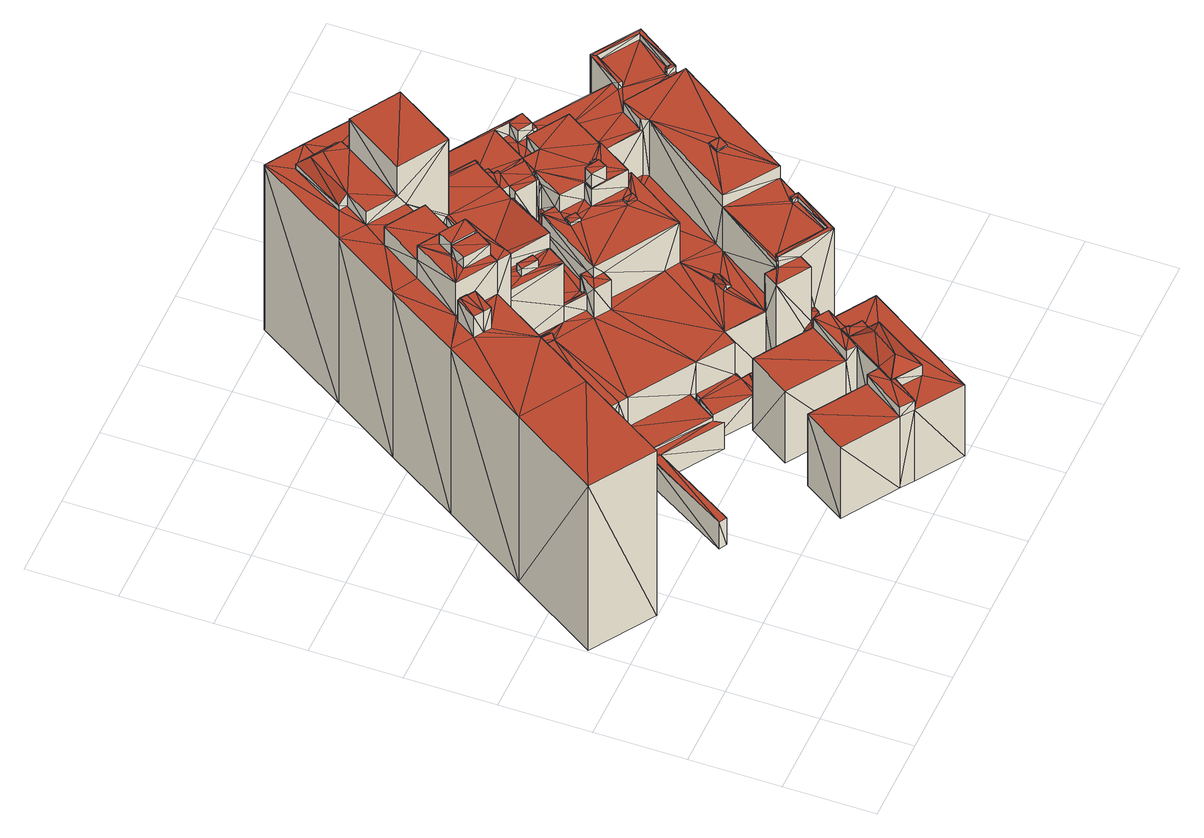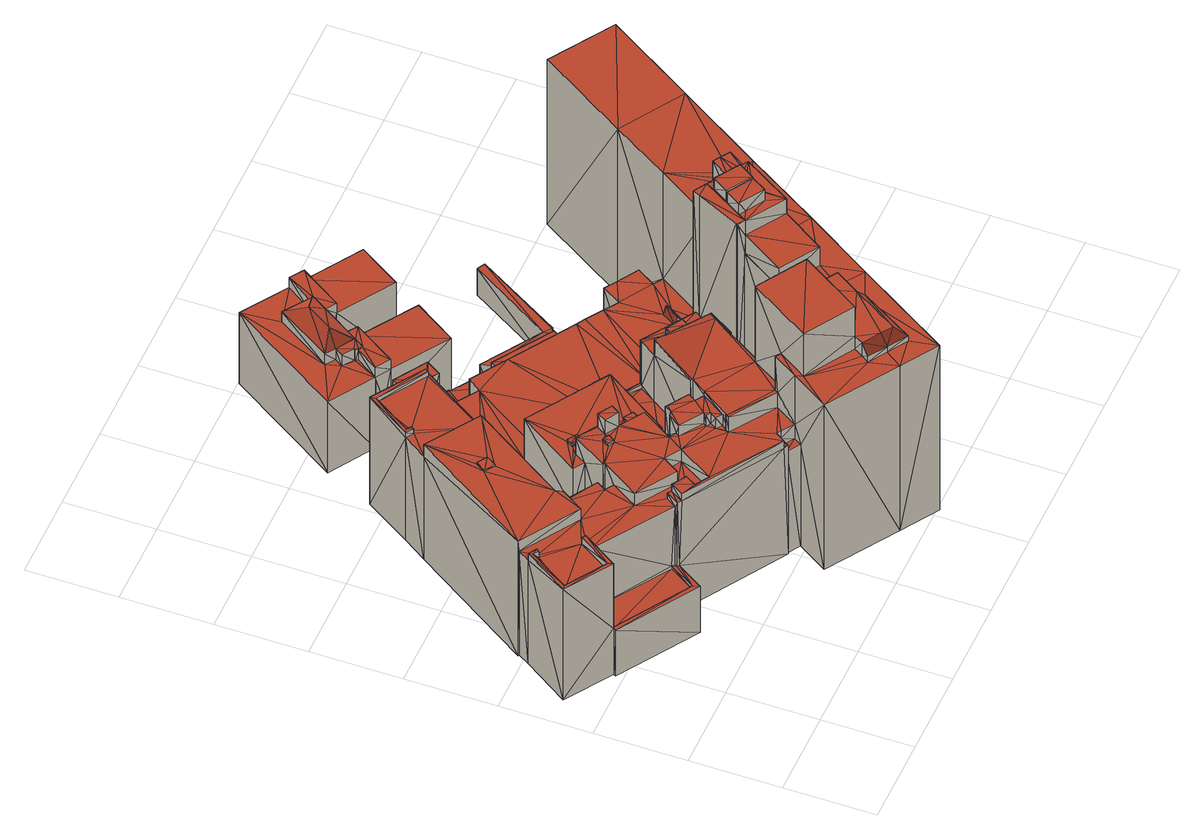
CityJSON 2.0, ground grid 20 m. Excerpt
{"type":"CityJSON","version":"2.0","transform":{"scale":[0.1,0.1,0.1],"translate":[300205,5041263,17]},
"CityObjects":{
"building1":{"type":"Building","geometry":[{"type":"MultiSurface","lod":"2","boundaries":[[[0,1,2]],[[3,4,5]],[[5,6,0]],[[7,3,5]],[[5,8,6]],[[5,4,8]],[[9,10,11]],[[9,2,10]],[[12,13,14]],[[7,5,15]],[[12,14,16]],[[17,18,19]],[[20,16,21]],[[1,22,2]],[[2,20,21]],[[0,23,1]],[[20,12,16]],[[11,10,24]],[[3,25,4]],[[26,27,28]],[[26,29,27]],[[30,31,32]],[[31,33,32]],[[34,9,11]],[[35,36,15]],[[15,5,37]],[[38,39,25]],[[0,6,23]],[[18,40,19]],[[17,41,42]],[[43,44,6]],[[8,43,6]],[[0,2,9]],[[3,38,25]],[[17,19,41]],[[22,20,2]],[[1,45,22]],[[38,46,39]],[[47,48,49]],[[48,50,49]],[[51,52,53]],[[44,54,55]],[[39,56,25]],[[44,55,57]],[[19,40,31]],[[58,41,26]],[[1,59,45]],[[36,7,15]],[[4,60,61]],[[62,63,56]],[[19,31,30]],[[64,65,53]],[[26,41,29]],[[45,66,22]],[[67,44,43]],[[56,68,25]],[[56,63,69]],[[60,47,49]],[[65,51,53]],[[60,49,61]],[[70,15,37]],[[71,52,72]],[[6,44,73]],[[5,0,74]],[[72,75,47]],[[76,3,7]],[[39,62,56]],[[72,52,75]],[[58,26,77]],[[57,55,78]],[[63,58,77]],[[63,77,69]],[[4,61,8]],[[47,75,48]],[[59,79,45]],[[53,52,71]],[[64,69,65]],[[42,41,58]],[[44,57,73]],[[49,50,80]],[[65,81,51]],[[65,82,81]],[[73,57,83]],[[84,47,60]],[[75,85,48]],[[85,86,48]],[[53,71,87]],[[88,53,87]],[[81,89,51]],[[89,90,51]],[[91,92,93]],[[93,92,94]],[[95,96,97]],[[97,96,98]],[[99,100,101]],[[101,100,102]],[[99,103,104]],[[99,101,103]],[[105,104,103]],[[106,104,105]],[[96,107,108]],[[106,105,96]],[[105,98,96]],[[106,96,109]],[[109,96,108]],[[108,107,110]],[[108,110,111]],[[111,112,113]],[[112,114,113]],[[111,110,112]],[[113,114,115]],[[114,116,115]],[[112,41,19]],[[112,19,114]],[[113,115,117]],[[118,119,120]],[[118,121,119]],[[122,123,111]],[[91,102,100]],[[91,93,102]],[[92,115,124]],[[94,124,125]],[[124,115,116]],[[92,124,94]],[[126,127,128]],[[126,129,127]],[[124,130,125]],[[125,130,131]],[[132,117,115]],[[133,42,97]],[[133,17,42]],[[95,97,121]],[[97,42,134]],[[97,135,121]],[[95,121,118]],[[42,58,134]],[[97,134,135]],[[136,28,137]],[[135,136,121]],[[136,26,28]],[[121,136,137]],[[17,138,18]],[[133,138,17]],[[112,120,119]],[[112,119,41]],[[41,119,29]],[[119,139,29]],[[29,139,27]],[[137,28,139]],[[28,27,139]],[[138,131,18]],[[18,131,40]],[[127,140,31]],[[31,140,33]],[[130,128,127]],[[131,31,40]],[[131,127,31]],[[130,127,131]],[[129,32,141]],[[129,30,32]],[[114,129,126]],[[19,30,129]],[[114,19,129]],[[141,33,140]],[[141,32,33]],[[142,143,144]],[[142,145,143]],[[144,143,146]],[[143,147,146]],[[148,149,150]],[[148,150,151]],[[149,152,150]],[[150,152,153]],[[148,151,142]],[[151,145,142]],[[152,146,147]],[[152,147,153]],[[154,155,156]],[[157,158,159]],[[160,161,162]],[[163,160,162]],[[164,165,166]],[[164,166,167]],[[168,169,170]],[[171,168,170]],[[172,170,169]],[[173,170,172]],[[174,175,176]],[[177,178,174]],[[177,174,179]],[[174,178,175]],[[177,180,181]],[[179,182,180]],[[177,179,180]],[[183,184,185]],[[183,186,184]],[[184,187,188]],[[185,184,188]],[[189,190,183]],[[190,186,183]],[[191,192,189]],[[192,190,189]],[[193,194,191]],[[194,192,191]],[[195,196,193]],[[196,194,193]],[[197,198,196]],[[197,196,195]],[[199,198,197]],[[200,199,197]],[[201,202,200]],[[202,199,200]],[[203,202,201]],[[203,204,202]],[[205,206,207]],[[208,206,205]],[[208,209,210]],[[208,205,209]],[[210,209,211]],[[210,211,212]],[[212,213,214]],[[212,211,213]],[[214,215,216]],[[214,213,215]],[[165,216,166]],[[166,216,215]],[[217,207,206]],[[217,218,207]],[[218,164,167]],[[217,164,218]],[[219,220,221]],[[219,222,220]],[[223,219,221]],[[224,225,219]],[[225,222,219]],[[226,227,228]],[[226,228,229]],[[230,226,229]],[[230,229,231]],[[232,233,234]],[[232,234,235]],[[230,231,236]],[[230,236,237]],[[236,238,237]],[[237,239,227]],[[239,228,227]],[[237,238,239]],[[240,241,242]],[[233,241,240]],[[233,240,234]],[[243,244,245]],[[232,235,243]],[[232,243,245]],[[245,244,241]],[[244,242,241]],[[246,247,248]],[[246,249,247]],[[249,182,247]],[[249,180,182]],[[246,248,250]],[[248,251,250]],[[251,168,171]],[[250,251,171]],[[252,253,254]],[[252,255,253]],[[256,257,258]],[[258,257,259]],[[260,204,203]],[[260,261,204]],[[188,262,263]],[[188,187,262]],[[260,264,261]],[[261,264,265]],[[263,266,267]],[[263,262,266]],[[265,268,269]],[[264,268,265]],[[267,266,270]],[[266,271,270]],[[270,271,272]],[[271,273,272]],[[274,272,273]],[[274,273,275]],[[269,276,277]],[[268,276,269]],[[276,278,277]],[[277,278,279]],[[280,274,275]],[[281,274,280]],[[278,282,279]],[[278,283,282]],[[284,281,280]],[[285,281,284]],[[283,286,282]],[[283,287,286]],[[287,256,286]],[[286,256,258]],[[288,285,289]],[[289,285,284]],[[290,289,291]],[[290,288,289]],[[257,290,291]],[[257,291,259]],[[292,293,294]],[[292,294,295]],[[296,297,298]],[[297,299,298]],[[298,300,301]],[[298,299,300]],[[302,303,296]],[[303,297,296]],[[304,305,302]],[[305,303,302]],[[306,307,304]],[[307,305,304]],[[308,309,306]],[[309,307,306]],[[310,311,308]],[[311,309,308]],[[312,311,310]],[[312,313,311]],[[314,313,312]],[[315,314,312]],[[316,317,315]],[[317,314,315]],[[318,319,316]],[[319,317,316]],[[300,320,321]],[[301,300,321]],[[318,322,323]],[[318,323,319]],[[320,324,325]],[[321,320,325]],[[322,326,327]],[[322,327,323]],[[325,324,328]],[[324,329,328]],[[330,328,329]],[[330,329,331]],[[332,331,333]],[[332,330,331]],[[326,334,327]],[[326,335,334]],[[335,336,334]],[[335,337,336]],[[337,338,339]],[[337,339,336]],[[340,332,333]],[[340,333,341]],[[342,341,343]],[[342,340,341]],[[338,344,345]],[[338,345,339]],[[344,292,295]],[[344,295,345]],[[346,342,343]],[[346,343,347]],[[348,346,347]],[[348,347,349]],[[293,348,294]],[[294,348,349]],[[350,351,352]],[[353,350,352]],[[354,350,353]],[[354,355,350]],[[356,357,355]],[[356,355,354]],[[358,359,357]],[[358,357,356]],[[358,360,359]],[[359,360,361]],[[360,362,361]],[[361,362,363]],[[362,364,365]],[[362,365,363]],[[364,366,365]],[[365,366,367]],[[366,368,367]],[[367,368,369]],[[368,370,369]],[[369,370,371]],[[352,372,373]],[[352,351,372]],[[370,374,375]],[[370,375,371]],[[376,377,378]],[[376,379,377]],[[380,381,382]],[[383,380,382]],[[381,384,385]],[[382,381,385]],[[386,380,383]],[[387,386,383]],[[388,389,387]],[[389,386,387]],[[390,391,388]],[[391,389,388]],[[373,372,390]],[[372,391,390]],[[384,392,393]],[[385,384,393]],[[393,392,394]],[[392,395,394]],[[394,395,396]],[[395,397,396]],[[398,396,397]],[[398,397,399]],[[400,398,399]],[[400,399,401]],[[402,400,401]],[[402,401,403]],[[404,402,405]],[[405,402,403]],[[379,404,405]],[[379,405,377]],[[406,376,378]],[[406,378,407]],[[374,406,407]],[[374,407,375]],[[408,409,410]],[[411,409,408]],[[252,254,224]],[[254,225,224]],[[412,176,413]],[[412,174,176]],[[414,412,415]],[[416,415,417]],[[415,412,413]],[[414,415,416]],[[418,416,419]],[[420,414,416]],[[420,416,418]],[[420,418,34]],[[34,418,9]],[[173,421,422]],[[173,172,421]],[[181,423,424]],[[181,180,423]],[[425,408,426]],[[175,411,425]],[[411,423,421]],[[425,411,408]],[[178,411,175]],[[178,424,423]],[[423,422,421]],[[178,423,411]],[[161,427,428]],[[162,161,428]],[[428,429,430]],[[162,428,430]],[[428,427,431]],[[427,432,431]],[[429,433,434]],[[429,434,435]],[[436,430,429]],[[436,429,437]],[[437,429,435]],[[438,439,436]],[[440,437,441]],[[438,436,440]],[[440,436,437]],[[442,440,443]],[[443,440,441]],[[444,445,446]],[[446,445,447]],[[434,444,446]],[[433,444,434]],[[448,255,449]],[[449,219,223]],[[449,255,219]],[[448,450,409]],[[448,409,255]],[[409,253,255]],[[450,410,409]],[[451,221,220]],[[451,220,452]],[[453,452,454]],[[455,451,452]],[[455,452,453]],[[445,453,447]],[[456,445,431]],[[445,455,453]],[[448,456,431]],[[457,455,445]],[[450,431,432]],[[448,431,450]],[[456,457,445]],[[452,458,459]],[[452,459,454]],[[458,460,459]],[[459,460,12]],[[459,12,20]],[[460,461,13]],[[460,13,12]],[[462,463,464]],[[462,465,463]],[[466,462,464]],[[23,464,1]],[[466,464,23]],[[467,466,468]],[[468,23,6]],[[468,466,23]],[[469,467,468]],[[470,471,472]],[[472,471,473]],[[471,467,469]],[[473,469,8]],[[473,8,61]],[[471,469,473]],[[474,475,476]],[[476,475,477]],[[475,478,477]],[[477,66,45]],[[477,478,66]],[[465,474,463]],[[463,474,476]],[[479,480,481]],[[481,480,482]],[[483,484,485]],[[485,484,486]],[[487,488,489]],[[487,490,488]],[[490,491,492]],[[487,491,490]],[[491,493,494]],[[491,494,492]],[[494,493,495]],[[496,497,498]],[[497,499,498]],[[500,496,501]],[[500,502,496]],[[502,497,496]],[[496,503,501]],[[504,505,506]],[[504,500,507]],[[506,502,500]],[[504,506,500]],[[508,509,510]],[[508,510,511]],[[512,513,514]],[[512,514,515]],[[516,513,512]],[[516,517,513]],[[518,515,514]],[[518,514,519]],[[518,519,520]],[[519,521,520]],[[520,521,508]],[[521,509,508]],[[510,501,522]],[[522,501,503]],[[523,479,481]],[[524,479,523]],[[525,524,46]],[[46,524,39]],[[479,510,522]],[[525,479,524]],[[479,511,510]],[[525,511,479]],[[526,527,528]],[[526,528,529]],[[526,530,531]],[[526,529,530]],[[532,533,534]],[[532,535,533]],[[534,536,537]],[[534,533,536]],[[538,537,539]],[[539,537,536]],[[532,538,535]],[[535,538,539]],[[540,541,542]],[[540,543,541]],[[544,545,546]],[[545,542,541]],[[546,545,541]],[[547,542,545]],[[548,549,550]],[[548,550,551]],[[552,550,549]],[[553,552,549]],[[554,555,556]],[[557,554,556]],[[558,559,560]],[[560,559,561]],[[559,562,561]],[[563,564,565]],[[563,565,566]],[[566,565,567]],[[565,568,567]],[[569,570,571]],[[569,572,570]],[[571,573,574]],[[571,570,573]],[[575,576,577]],[[575,577,578]],[[579,580,581]],[[581,580,582]],[[583,584,585]],[[583,586,584]],[[569,583,585]],[[569,585,572]],[[574,573,576]],[[573,577,576]],[[579,587,588]],[[589,579,590]],[[579,581,587]],[[590,579,588]],[[588,591,592]],[[590,588,592]],[[593,589,590]],[[586,592,584]],[[584,592,591]],[[594,567,568]],[[594,568,595]],[[563,595,564]],[[563,594,595]],[[596,597,598]],[[599,597,596]],[[600,601,602]],[[600,602,603]],[[604,605,606]],[[604,607,605]],[[606,605,608]],[[605,609,608]],[[610,608,611]],[[611,608,609]],[[604,610,607]],[[607,610,611]],[[612,613,614]],[[613,615,614]],[[616,614,617]],[[617,614,615]],[[618,616,619]],[[619,616,617]],[[618,613,612]],[[618,619,613]],[[620,621,622]],[[620,623,621]],[[622,621,624]],[[622,624,625]],[[600,626,601]],[[601,626,627]],[[628,603,629]],[[629,603,602]],[[630,631,632]],[[630,633,631]],[[630,628,634]],[[633,634,635]],[[630,634,633]],[[634,628,629]],[[636,544,637]],[[638,637,639]],[[636,637,638]],[[637,544,546]],[[580,640,582]],[[582,640,641]],[[640,639,637]],[[588,587,640]],[[588,640,637]],[[587,641,640]],[[642,631,643]],[[642,632,631]],[[620,632,642]],[[620,642,623]],[[553,642,643]],[[553,643,552]],[[644,547,645]],[[645,547,545]],[[540,646,543]],[[543,646,647]],[[599,596,634]],[[596,635,634]],[[648,649,650]],[[648,651,649]],[[505,548,551]],[[548,650,649]],[[504,650,548]],[[504,548,505]],[[625,652,653]],[[625,624,652]],[[654,655,656]],[[654,657,655]],[[646,652,647]],[[646,653,652]],[[658,659,660]],[[661,659,658]],[[661,417,415]],[[661,658,417]],[[662,663,664]],[[662,665,663]],[[666,665,662]],[[666,74,665]],[[74,0,665]],[[664,419,416]],[[664,663,419]],[[667,664,416]],[[668,664,667]],[[668,669,664]],[[670,671,669]],[[670,669,668]],[[659,672,660]],[[660,672,673]],[[674,675,676]],[[674,676,677]],[[677,678,679]],[[674,679,626]],[[654,674,626]],[[654,656,674]],[[679,627,626]],[[674,677,679]],[[680,681,675]],[[675,682,676]],[[675,681,682]],[[657,680,675]],[[683,680,657]],[[683,657,684]],[[657,675,655]],[[683,685,686]],[[683,684,685]],[[672,687,531]],[[531,687,688]],[[673,531,530]],[[688,689,690]],[[688,691,689]],[[672,531,673]],[[687,691,688]],[[426,160,163]],[[425,163,692]],[[425,426,163]],[[692,693,694]],[[163,695,693]],[[692,163,693]],[[693,695,439]],[[695,436,439]],[[696,694,697]],[[697,694,693]],[[698,696,697]],[[699,697,700]],[[698,697,699]],[[697,701,702]],[[697,702,700]],[[700,702,703]],[[701,438,440]],[[701,440,702]],[[698,689,691]],[[698,699,689]],[[704,705,706]],[[704,707,705]],[[708,709,710]],[[710,709,711]],[[712,708,710]],[[713,708,712]],[[713,714,715]],[[713,712,714]],[[715,714,709]],[[714,711,709]],[[716,703,702]],[[716,717,703]],[[718,704,719]],[[704,720,719]],[[718,721,704]],[[721,722,707]],[[721,707,704]],[[723,724,721]],[[724,722,721]],[[679,678,718]],[[678,721,718]],[[725,726,727]],[[727,726,723]],[[726,728,723]],[[723,729,724]],[[723,728,729]],[[681,725,682]],[[682,725,727]],[[730,729,728]],[[730,731,729]],[[730,688,731]],[[731,688,690]],[[732,686,685]],[[733,686,732]],[[733,528,527]],[[733,732,528]],[[734,507,735]],[[735,507,500]],[[736,737,738]],[[737,719,720]],[[597,719,737]],[[597,736,598]],[[597,737,736]],[[739,740,741]],[[741,740,742]],[[738,739,741]],[[737,739,738]],[[706,705,716]],[[705,717,716]],[[706,716,442]],[[442,443,742]],[[442,742,740]],[[706,442,740]],[[11,24,743]],[[744,11,743]],[[420,11,744]],[[420,34,11]],[[743,10,745]],[[743,24,10]],[[745,2,746]],[[745,10,2]],[[746,21,747]],[[746,2,21]],[[747,16,748]],[[747,21,16]],[[748,16,749]],[[16,14,749]],[[461,749,13]],[[13,749,14]],[[750,459,22]],[[22,459,20]],[[477,45,751]],[[45,79,751]],[[752,79,59]],[[752,751,79]],[[464,752,1]],[[1,752,59]],[[750,22,478]],[[22,66,478]],[[753,754,52]],[[52,754,75]],[[755,753,51]],[[51,753,52]],[[756,77,26]],[[756,26,136]],[[757,134,63]],[[63,134,58]],[[480,758,482]],[[482,758,759]],[[759,758,68]],[[759,68,56]],[[760,757,62]],[[62,757,63]],[[64,761,69]],[[762,761,64]],[[761,763,69]],[[69,763,65]],[[761,69,77]],[[759,761,756]],[[759,56,761]],[[761,77,756]],[[56,69,761]],[[755,51,90]],[[755,90,764]],[[765,764,89]],[[89,764,90]],[[766,767,82]],[[82,767,81]],[[763,766,65]],[[65,766,82]],[[81,765,89]],[[767,765,81]],[[88,768,53]],[[769,768,88]],[[769,87,770]],[[769,88,87]],[[770,71,771]],[[770,87,71]],[[71,72,772]],[[771,71,772]],[[772,47,773]],[[772,72,47]],[[762,53,768]],[[762,64,53]],[[774,48,86]],[[774,86,775]],[[776,775,85]],[[85,775,86]],[[75,776,85]],[[754,776,75]],[[777,773,84]],[[84,773,47]],[[49,80,778]],[[779,49,778]],[[778,50,780]],[[778,80,50]],[[774,50,48]],[[774,780,50]],[[473,61,49]],[[473,49,779]],[[777,60,472]],[[777,84,60]],[[781,472,4]],[[781,470,472]],[[4,472,60]],[[469,483,485]],[[469,485,8]],[[8,485,43]],[[486,83,782]],[[486,73,83]],[[782,83,57]],[[782,57,783]],[[784,785,67]],[[67,785,44]],[[784,43,485]],[[784,67,43]],[[786,787,54]],[[54,787,55]],[[785,786,44]],[[44,786,54]],[[783,78,788]],[[783,57,78]],[[788,55,787]],[[788,78,55]],[[468,486,484]],[[6,73,486]],[[468,6,486]],[[789,781,25]],[[25,781,4]],[[498,499,789]],[[498,789,758]],[[789,68,758]],[[789,25,68]],[[735,517,3]],[[3,517,38]],[[516,525,517]],[[517,525,46]],[[517,46,38]],[[790,734,735]],[[790,735,76]],[[76,735,3]],[[524,760,62]],[[524,62,39]],[[791,575,578]],[[791,578,35]],[[35,578,36]],[[578,792,36]],[[36,792,7]],[[791,589,593]],[[35,15,589]],[[791,35,589]],[[793,37,794]],[[793,70,37]],[[793,589,70]],[[70,589,15]],[[792,651,648]],[[790,792,648]],[[76,7,792]],[[790,76,792]],[[794,37,5]],[[794,5,795]],[[665,9,418]],[[665,0,9]],[[636,638,795]],[[795,74,671]],[[636,795,645]],[[795,5,74]],[[644,645,670]],[[645,671,670]],[[671,74,666]],[[795,671,645]],[[91,132,92]],[[91,122,132]],[[104,109,111]],[[99,104,100]],[[100,104,111]],[[109,108,111]],[[106,109,104]],[[119,137,139]],[[121,137,119]],[[110,120,112]],[[107,120,110]],[[95,107,96]],[[118,120,107]],[[95,118,107]],[[100,111,123]],[[100,123,122]],[[91,100,122]],[[92,132,115]],[[138,94,131]],[[93,101,102]],[[133,97,101]],[[93,94,138]],[[97,105,101]],[[94,125,131]],[[101,105,103]],[[133,93,138]],[[97,98,105]],[[133,101,93]],[[129,141,127]],[[127,141,140]],[[124,116,130]],[[116,128,130]],[[116,126,128]],[[114,126,116]],[[132,113,117]],[[122,111,113]],[[122,113,132]],[[149,142,144]],[[148,142,149]],[[152,144,146]],[[149,144,152]],[[157,159,155]],[[157,155,154]],[[158,156,155]],[[159,158,155]],[[796,171,170]],[[796,170,173]],[[413,176,175]],[[672,413,687]],[[672,415,413]],[[687,413,175]],[[691,692,696]],[[175,425,692]],[[691,175,692]],[[687,175,691]],[[696,692,694]],[[698,691,696]],[[267,272,274]],[[260,203,268]],[[260,268,264]],[[203,201,268]],[[200,195,278]],[[268,278,276]],[[200,197,195]],[[201,278,268]],[[195,185,263]],[[201,200,278]],[[193,191,189]],[[278,195,263]],[[195,193,189]],[[283,256,287]],[[189,183,185]],[[256,290,257]],[[195,189,185]],[[283,290,256]],[[285,263,267]],[[290,285,288]],[[278,290,283]],[[278,263,285]],[[185,188,263]],[[278,285,290]],[[285,274,281]],[[267,270,272]],[[285,267,274]],[[252,224,255]],[[255,224,219]],[[212,214,216]],[[206,210,212]],[[217,206,165]],[[217,165,164]],[[212,216,165]],[[206,212,165]],[[208,210,206]],[[449,244,243]],[[223,238,242]],[[240,242,236]],[[238,221,239]],[[236,242,238]],[[449,223,244]],[[244,223,242]],[[223,221,238]],[[231,240,236]],[[451,228,221]],[[234,240,231]],[[239,221,228]],[[229,228,451]],[[449,235,234]],[[234,231,229]],[[234,229,451]],[[449,234,451]],[[449,243,235]],[[456,449,457]],[[448,449,456]],[[457,451,455]],[[449,451,457]],[[230,237,226]],[[226,237,227]],[[232,241,233]],[[232,245,241]],[[249,250,797]],[[246,250,249]],[[250,171,796]],[[250,796,797]],[[348,342,346]],[[310,308,306]],[[326,342,348]],[[342,330,340]],[[292,348,293]],[[340,330,332]],[[338,292,344]],[[342,328,330]],[[338,348,292]],[[306,328,342]],[[326,337,335]],[[301,325,328]],[[326,338,337]],[[301,321,325]],[[326,348,338]],[[306,301,328]],[[322,315,326]],[[306,302,301]],[[318,316,322]],[[296,298,301]],[[302,296,301]],[[306,304,302]],[[322,316,315]],[[326,306,342]],[[326,315,306]],[[315,310,306]],[[315,312,310]],[[406,379,376]],[[374,379,406]],[[358,356,360]],[[374,402,379]],[[368,374,370]],[[379,402,404]],[[366,374,368]],[[374,396,402]],[[356,354,353]],[[402,398,400]],[[362,366,364]],[[402,396,398]],[[360,366,362]],[[366,396,374]],[[393,394,396]],[[366,388,396]],[[356,353,360]],[[382,385,393]],[[360,353,366]],[[387,383,382]],[[353,373,388]],[[388,387,382]],[[353,388,366]],[[388,382,396]],[[353,352,373]],[[373,390,388]],[[382,393,396]],[[180,797,173]],[[249,797,180]],[[423,173,422]],[[180,173,423]],[[797,796,173]],[[177,181,424]],[[177,424,178]],[[695,162,430]],[[163,162,695]],[[695,430,436]],[[431,445,433]],[[428,431,429]],[[429,431,433]],[[433,445,444]],[[752,476,751]],[[464,476,752]],[[476,477,751]],[[464,463,476]],[[798,756,136]],[[798,136,135]],[[482,759,798]],[[759,756,798]],[[757,798,134]],[[134,798,135]],[[760,799,482]],[[760,482,757]],[[482,798,757]],[[799,481,482]],[[523,481,799]],[[774,779,780]],[[768,771,753]],[[772,773,754]],[[777,472,773]],[[472,779,773]],[[472,473,779]],[[769,770,768]],[[779,778,780]],[[773,779,774]],[[768,770,771]],[[773,774,754]],[[776,774,775]],[[754,774,776]],[[772,754,753]],[[762,768,763]],[[771,772,753]],[[755,768,753]],[[762,763,761]],[[765,755,764]],[[767,755,765]],[[763,755,767]],[[763,767,766]],[[763,768,755]],[[781,471,470]],[[736,738,741]],[[736,741,781]],[[781,741,471]],[[598,736,781]],[[502,499,497]],[[499,781,789]],[[495,781,499]],[[800,781,495]],[[598,781,800]],[[494,495,499]],[[598,800,488]],[[502,492,499]],[[598,488,490]],[[492,494,499]],[[502,598,490]],[[502,490,492]],[[506,598,502]],[[633,635,596]],[[643,631,633]],[[550,643,633]],[[552,643,550]],[[505,596,506]],[[596,598,506]],[[550,633,596]],[[551,550,596]],[[505,551,596]],[[742,467,471]],[[742,153,467]],[[147,157,462]],[[153,462,466]],[[741,742,471]],[[153,147,462]],[[465,154,750]],[[147,446,157]],[[147,437,446]],[[454,459,156]],[[153,466,467]],[[465,750,475]],[[462,157,154]],[[437,434,446]],[[462,154,465]],[[742,441,153]],[[475,750,478]],[[156,459,750]],[[154,156,750]],[[465,475,474]],[[158,454,156]],[[443,441,742]],[[453,454,158]],[[441,437,145]],[[437,435,434]],[[145,437,143]],[[446,453,157]],[[157,453,158]],[[441,151,150]],[[143,437,147]],[[441,145,151]],[[441,150,153]],[[446,447,453]],[[785,783,787]],[[785,486,783]],[[784,485,785]],[[486,782,783]],[[485,486,785]],[[785,787,786]],[[783,788,787]],[[483,468,484]],[[469,468,483]],[[496,498,503]],[[522,503,758]],[[479,522,480]],[[503,498,758]],[[480,522,758]],[[487,493,491]],[[487,489,493]],[[800,495,493]],[[489,488,800]],[[489,800,493]],[[518,512,515]],[[525,520,511]],[[516,512,518]],[[520,508,511]],[[516,518,520]],[[516,520,525]],[[524,523,799]],[[524,799,760]],[[509,501,510]],[[519,514,521]],[[500,501,509]],[[735,513,517]],[[514,500,509]],[[513,500,514]],[[514,509,521]],[[735,500,513]],[[532,534,538]],[[538,534,537]],[[621,652,624]],[[541,652,621]],[[541,647,652]],[[623,546,621]],[[578,577,792]],[[623,642,553]],[[649,553,549]],[[548,649,549]],[[543,647,541]],[[651,553,649]],[[651,623,553]],[[792,577,651]],[[546,541,621]],[[584,591,651]],[[573,584,577]],[[572,573,570]],[[623,637,546]],[[588,637,623]],[[572,585,584]],[[577,584,651]],[[572,584,573]],[[591,623,651]],[[588,623,591]],[[556,561,562]],[[555,561,556]],[[557,558,560]],[[557,560,554]],[[554,560,561]],[[554,561,555]],[[563,567,594]],[[563,566,567]],[[583,593,590]],[[791,569,575]],[[791,583,569]],[[575,571,576]],[[583,592,586]],[[571,574,576]],[[791,593,583]],[[583,590,592]],[[569,571,575]],[[581,582,641]],[[581,641,587]],[[610,606,608]],[[604,606,610]],[[618,612,616]],[[616,612,614]],[[636,545,544]],[[636,645,545]],[[640,638,639]],[[580,795,638]],[[580,794,795]],[[580,638,640]],[[793,794,580]],[[793,580,579]],[[793,579,589]],[[656,655,674]],[[674,655,675]],[[661,672,659]],[[661,415,672]],[[665,418,419]],[[665,419,663]],[[671,666,662]],[[671,662,669]],[[662,664,669]],[[705,703,717]],[[722,699,700]],[[722,705,707]],[[690,689,699]],[[705,700,703]],[[722,729,699]],[[724,729,722]],[[722,700,705]],[[731,690,729]],[[729,690,699]],[[708,715,709]],[[713,715,708]],[[716,702,440]],[[716,440,442]],[[704,706,720]],[[739,720,740]],[[720,706,740]],[[737,720,739]],[[727,723,721]],[[677,682,727]],[[677,676,682]],[[677,727,678]],[[678,727,721]],[[681,686,730]],[[683,681,680]],[[683,686,681]],[[526,531,527]],[[527,531,688]],[[733,527,686]],[[681,726,725]],[[686,527,688]],[[686,688,730]],[[681,730,726]],[[726,730,728]],[[426,282,160]],[[286,327,160]],[[161,347,450]],[[408,410,320]],[[160,334,161]],[[161,450,427]],[[266,408,389]],[[426,408,196]],[[343,410,450]],[[286,365,323]],[[408,300,392]],[[282,286,160]],[[347,343,450]],[[343,341,410]],[[341,333,410]],[[160,327,334]],[[333,331,410]],[[426,204,261]],[[331,329,410]],[[426,261,265]],[[161,295,294]],[[408,386,389]],[[408,380,386]],[[161,294,349]],[[161,345,295]],[[426,202,204]],[[426,265,269]],[[324,410,329]],[[184,408,187]],[[427,450,432]],[[186,408,184]],[[408,381,380]],[[339,345,161]],[[161,349,347]],[[187,408,262]],[[426,199,202]],[[190,408,186]],[[426,269,277]],[[336,339,161]],[[286,323,327]],[[262,408,266]],[[192,408,190]],[[408,384,381]],[[320,410,324]],[[426,277,279]],[[291,289,359]],[[289,284,357]],[[259,291,361]],[[426,198,199]],[[284,280,355]],[[334,336,161]],[[284,355,357]],[[426,279,282]],[[280,350,355]],[[194,408,192]],[[280,275,350]],[[289,357,359]],[[275,351,350]],[[271,372,273]],[[258,259,363]],[[266,391,271]],[[275,273,351]],[[291,359,361]],[[273,372,351]],[[271,391,372]],[[259,361,363]],[[266,389,391]],[[196,408,194]],[[408,392,384]],[[408,320,300]],[[286,258,365]],[[426,196,198]],[[258,363,365]],[[369,317,319]],[[399,297,303]],[[371,375,317]],[[397,299,297]],[[375,314,317]],[[401,303,305]],[[367,319,323]],[[375,407,314]],[[399,397,297]],[[407,313,314]],[[395,299,397]],[[403,305,307]],[[369,371,317]],[[407,378,313]],[[401,399,303]],[[378,311,313]],[[367,369,319]],[[405,307,309]],[[403,401,305]],[[377,309,311]],[[378,377,311]],[[405,403,307]],[[377,405,309]],[[395,300,299]],[[392,300,395]],[[365,367,323]],[[460,749,461]],[[460,748,749]],[[458,215,748]],[[458,748,460]],[[215,747,748]],[[746,747,220]],[[420,248,179]],[[225,745,746]],[[743,745,169]],[[452,167,458]],[[420,744,248]],[[222,746,220]],[[225,746,222]],[[254,421,225]],[[411,421,254]],[[168,743,169]],[[744,743,168]],[[421,745,225]],[[169,745,421]],[[452,218,167]],[[213,747,215]],[[179,247,182]],[[179,248,247]],[[744,168,251]],[[248,744,251]],[[458,166,215]],[[452,220,218]],[[420,179,414]],[[172,169,421]],[[458,167,166]],[[414,179,174]],[[414,174,412]],[[220,747,213]],[[254,253,409]],[[411,254,409]],[[205,220,209]],[[218,220,205]],[[220,213,209]],[[218,205,207]],[[209,213,211]],[[646,670,658]],[[620,625,632]],[[646,658,653]],[[658,668,417]],[[632,625,613]],[[625,654,613]],[[600,654,626]],[[613,654,605]],[[620,622,625]],[[630,617,628]],[[653,658,529]],[[653,732,684]],[[667,416,417]],[[658,670,668]],[[625,653,654]],[[653,529,732]],[[644,670,646]],[[644,540,547]],[[628,607,611]],[[628,617,607]],[[547,540,542]],[[653,684,654]],[[630,619,617]],[[668,667,417]],[[613,605,615]],[[632,613,619]],[[684,732,685]],[[615,605,607]],[[605,654,600]],[[628,611,603]],[[529,660,530]],[[732,529,528]],[[617,615,607]],[[644,646,540]],[[654,684,657]],[[630,632,619]],[[600,603,609]],[[611,609,603]],[[658,660,529]],[[605,600,609]],[[660,673,530]],[[790,504,564]],[[790,564,734]],[[504,507,565]],[[734,568,507]],[[790,648,504]],[[564,504,565]],[[595,568,734]],[[565,507,568]],[[564,595,734]],[[648,650,504]],[[438,711,439]],[[711,693,439]],[[697,710,701]],[[697,693,712]],[[697,712,710]],[[714,693,711]],[[438,710,711]],[[712,693,714]],[[701,710,438]],[[562,719,597]],[[562,539,719]],[[599,556,597]],[[718,719,536]],[[539,536,719]],[[562,602,539]],[[556,562,597]],[[629,602,558]],[[601,627,535]],[[559,602,562]],[[601,535,602]],[[599,634,629]],[[627,718,533]],[[599,557,556]],[[602,535,539]],[[535,627,533]],[[679,718,627]],[[718,536,533]],[[629,558,557]],[[599,629,557]],[[558,602,559]]],"semantics":{"surfaces":[{"type":"GroundSurface"},{"type":"WallSurface"},{"type":"RoofSurface"}],"values":[0,0,0,0,0,0,0,0,0,0,0,0,0,0,0,0,0,0,0,0,0,0,0,0,0,0,0,0,0,0,0,0,0,0,0,0,0,0,0,0,0,0,0,0,0,0,0,0,0,0,0,0,0,0,0,0,0,0,0,0,0,0,0,0,0,0,0,0,0,0,0,0,0,0,0,0,0,0,0,0,0,0,0,0,0,0,0,0,0,0,1,1,1,1,1,1,1,1,1,1,1,1,1,1,1,1,1,1,1,1,1,1,1,1,1,1,1,1,1,1,1,1,1,1,1,1,1,1,1,1,1,1,1,1,1,1,1,1,1,1,1,1,1,1,1,1,1,1,1,1,1,1,1,1,1,1,1,1,1,1,1,1,1,1,1,1,1,1,1,1,1,1,1,1,1,1,1,1,1,1,1,1,1,1,1,1,1,1,1,1,1,1,1,1,1,1,1,1,1,1,1,1,1,1,1,1,1,1,1,1,1,1,1,1,1,1,1,1,1,1,1,1,1,1,1,1,1,1,1,1,1,1,1,1,1,1,1,1,1,1,1,1,1,1,1,1,1,1,1,1,1,1,1,1,1,1,1,1,1,1,1,1,1,1,1,1,1,1,1,1,1,1,1,1,1,1,1,1,1,1,1,1,1,1,1,1,1,1,1,1,1,1,1,1,1,1,1,1,1,1,1,1,1,1,1,1,1,1,1,1,1,1,1,1,1,1,1,1,1,1,1,1,1,1,1,1,1,1,1,1,1,1,1,1,1,1,1,1,1,1,1,1,1,1,1,1,1,1,1,1,1,1,1,1,1,1,1,1,1,1,1,1,1,1,1,1,1,1,1,1,1,1,1,1,1,1,1,1,1,1,1,1,1,1,1,1,1,1,1,1,1,1,1,1,1,1,1,1,1,1,1,1,1,1,1,1,1,1,1,1,1,1,1,1,1,1,1,1,1,1,1,1,1,1,1,1,1,1,1,1,1,1,1,1,1,1,1,1,1,1,1,1,1,1,1,1,1,1,1,1,1,1,1,1,1,1,1,1,1,1,1,1,1,1,1,1,1,1,1,1,1,1,1,1,1,1,1,1,1,1,1,1,1,1,1,1,1,1,1,1,1,1,1,1,1,1,1,1,1,1,1,1,1,1,1,1,1,1,1,1,1,1,1,1,1,1,1,1,1,1,1,1,1,1,1,1,1,1,1,1,1,1,1,1,1,1,1,1,1,1,1,1,1,1,1,1,1,1,1,1,1,1,1,1,1,1,1,1,1,1,1,1,1,1,1,1,1,1,1,1,1,1,1,1,1,1,1,1,1,1,1,1,1,1,1,1,1,1,1,1,1,1,1,1,1,1,1,1,1,1,1,1,1,1,1,1,1,1,1,1,1,1,1,1,1,1,1,1,1,1,1,1,1,1,1,1,1,1,1,1,1,1,1,1,1,1,1,1,1,1,1,1,1,1,1,1,1,1,1,1,1,1,1,1,1,1,1,1,1,1,1,1,1,1,1,1,1,1,1,1,1,1,1,1,1,1,1,1,1,1,1,1,1,1,1,1,1,1,1,1,1,1,1,1,1,1,1,1,1,1,1,1,1,1,1,1,1,1,1,1,1,1,1,1,1,1,1,1,1,1,1,1,1,1,1,1,1,1,1,1,1,1,1,1,1,1,1,1,1,1,1,1,1,1,1,1,1,1,1,1,1,1,1,1,1,1,1,1,1,1,1,1,1,1,1,1,1,1,1,1,1,1,1,1,1,1,1,1,1,1,1,1,1,1,1,1,1,1,1,1,1,1,1,1,1,1,1,1,1,1,1,1,1,1,1,1,1,1,1,1,1,1,1,1,1,1,1,1,1,1,1,1,1,1,1,1,1,1,1,1,1,1,1,1,1,1,1,1,1,1,1,1,1,1,1,1,1,1,1,1,1,1,1,1,1,1,1,1,1,1,1,1,1,1,1,1,1,1,1,1,1,1,1,1,1,1,1,1,1,1,1,1,1,1,1,1,1,1,1,1,1,1,1,1,1,1,1,1,1,1,1,1,1,1,1,1,1,1,1,1,1,1,1,1,1,1,1,1,1,1,1,1,1,1,1,1,1,1,1,1,1,1,1,1,1,1,1,1,1,1,1,1,1,1,1,1,1,1,1,1,1,1,1,1,1,1,1,1,2,2,2,2,2,2,2,2,2,2,2,2,2,2,2,2,2,2,2,2,2,2,2,2,2,2,2,2,2,2,2,2,2,2,2,2,2,2,2,2,2,2,2,2,2,2,2,2,2,2,2,2,2,2,2,2,2,2,2,2,2,2,2,2,2,2,2,2,2,2,2,2,2,2,2,2,2,2,2,2,2,2,2,2,2,2,2,2,2,2,2,2,2,2,2,2,2,2,2,2,2,2,2,2,2,2,2,2,2,2,2,2,2,2,2,2,2,2,2,2,2,2,2,2,2,2,2,2,2,2,2,2,2,2,2,2,2,2,2,2,2,2,2,2,2,2,2,2,2,2,2,2,2,2,2,2,2,2,2,2,2,2,2,2,2,2,2,2,2,2,2,2,2,2,2,2,2,2,2,2,2,2,2,2,2,2,2,2,2,2,2,2,2,2,2,2,2,2,2,2,2,2,2,2,2,2,2,2,2,2,2,2,2,2,2,2,2,2,2,2,2,2,2,2,2,2,2,2,2,2,2,2,2,2,2,2,2,2,2,2,2,2,2,2,2,2,2,2,2,2,2,2,2,2,2,2,2,2,2,2,2,2,2,2,2,2,2,2,2,2,2,2,2,2,2,2,2,2,2,2,2,2,2,2,2,2,2,2,2,2,2,2,2,2,2,2,2,2,2,2,2,2,2,2,2,2,2,2,2,2,2,2,2,2,2,2,2,2,2,2,2,2,2,2,2,2,2,2,2,2,2,2,2,2,2,2,2,2,2,2,2,2,2,2,2,2,2,2,2,2,2,2,2,2,2,2,2,2,2,2,2,2,2,2,2,2,2,2,2,2,2,2,2,2,2,2,2,2,2,2,2,2,2,2,2,2,2,2,2,2,2,2,2,2,2,2,2,2,2,2,2,2,2,2,2,2,2,2,2,2,2,2,2,2,2,2,2,2,2,2,2,2,2,2,2,2,2,2,2,2,2,2,2,2,2,2,2,2,2,2,2,2,2,2,2,2,2,2,2,2,2,2,2,2,2,2,2,2,2,2,2,2,2,2,2,2,2,2,2,2,2,2,2,2,2,2,2,2,2,2,2,2,2,2,2,2,2,2,2,2,2,2,2,2,2,2,2,2,2,2,2,2,2,2,2,2,2,2,2,2,2,2,2,2,2,2,2,2,2,2,2,2,2,2,2,2,2,2,2,2,2,2,2,2,2,2,2,2,2,2,2,2,2,2,2,2,2,2,2,2,2,2,2,2,2,2,2,2,2,2,2,2,2,2,2,2,2,2,2,2,2,2,2,2,2,2,2,2,2,2,2,2,2,2,2,2,2,2,2,2,2,2,2,2,2,2,2,2,2,2,2,2,2,2,2,2,2,2,2,2,2,2,2,2,2,2,2,2,2,2,2,2,2,2,2,2,2,2,2,2,2,2,2,2,2,2,2,2,2,2,2,2,2,2]}}]}
},
"vertices":[
[802,1172,0],[470,651,0],[352,1043,0],[1081,516,0],[762,506,0],[1028,1034,0],[525,616,0],[1255,787,0],[652,535,0],[775,1189,0],[450,1196,0],[663,1355,0],[268,601,0],[144,402,0],[5,491,0],[1235,978,0],[129,688,0],[933,254,0],[771,3,0],[726,166,0],[347,728,0],[251,880,0],[368,715,0],[506,627,0],[582,1405,0],[843,451,0],[805,336,0],[623,322,0],[683,415,0],[745,243,0],[702,181,0],[642,88,0],[582,259,0],[522,165,0],[817,1256,0],[1336,912,0],[1270,812,0],[1066,1093,0],[1046,464,0],[941,388,0],[671,68,0],[766,229,0],[836,316,0],[610,470,0],[486,531,0],[387,647,0],[981,362,0],[736,461,0],[705,421,0],[655,514,0],[624,475,0],[800,361,0],[726,409,0],[779,434,0],[374,346,0],[357,356,0],[880,384,0],[471,542,0],[833,318,0],[442,605,0],[742,477,0],[664,527,0],[932,375,0],[844,329,0],[847,389,0],[819,364,0],[342,675,0],[614,448,0],[823,421,0],[829,359,0],[1238,984,0],[772,438,0],[753,451,0],[484,552,0],[804,1175,0],[714,417,0],[1258,786,0],[814,351,0],[469,544,0],[383,641,0],[652,516,0],[807,357,0],[813,353,0],[479,555,0],[745,475,0],[712,413,0],[703,418,0],[774,441,0],[781,437,0],[805,354,0],[798,358,0],[841,211,230],[764,90,229],[841,211,200],[764,90,200],[836,316,228],[804,267,228],[836,316,200],[804,267,200],[832,243,231],[820,226,230],[832,243,200],[820,226,200],[807,260,200],[807,260,231],[809,263,200],[809,263,231],[795,273,228],[795,273,231],[804,267,231],[781,252,228],[781,252,231],[766,229,228],[726,166,231],[726,166,228],[704,131,229],[704,131,228],[704,131,231],[805,336,228],[745,243,201],[745,243,228],[805,336,201],[792,201,254],[782,249,231],[711,126,228],[711,126,200],[702,181,228],[642,88,201],[642,88,228],[702,181,201],[671,68,228],[671,68,200],[753,142,251],[933,254,200],[833,318,109],[818,328,119],[805,336,107],[683,415,201],[771,3,200],[623,322,201],[522,165,201],[582,259,201],[597,847,167],[589,836,166],[589,836,179],[597,847,166],[585,830,167],[585,830,166],[629,825,167],[622,814,179],[622,814,166],[629,825,166],[617,807,167],[617,807,166],[437,764,166],[431,768,186],[418,775,166],[458,798,166],[440,809,166],[452,801,186],[593,936,124],[561,957,124],[561,957,308],[593,936,308],[333,827,523],[318,837,523],[318,837,464],[333,827,464],[594,1344,464],[520,1224,464],[520,1224,477],[594,1344,478],[538,1213,464],[538,1213,500],[718,1125,464],[673,1053,370],[718,1125,370],[759,1189,583],[673,1053,583],[759,1189,464],[653,1255,500],[653,1255,583],[653,1255,464],[606,1075,143],[604,1074,124],[604,1074,143],[606,1075,124],[601,1072,124],[601,1072,143],[609,1075,143],[609,1075,124],[612,1075,143],[612,1075,124],[614,1075,143],[614,1075,124],[616,1074,143],[616,1074,124],[618,1072,143],[618,1072,124],[620,1071,124],[620,1071,143],[621,1068,143],[621,1068,124],[622,1065,143],[622,1065,124],[348,885,464],[347,883,523],[347,883,464],[348,885,523],[334,894,464],[334,894,523],[333,892,464],[333,892,523],[328,896,464],[328,896,523],[298,850,464],[298,850,523],[363,873,523],[363,873,464],[406,1012,516],[339,904,464],[339,904,557],[406,1012,464],[406,1012,557],[467,1106,516],[467,1106,464],[434,870,588],[381,904,588],[381,904,557],[434,870,557],[456,905,588],[456,905,557],[480,941,588],[459,908,588],[459,908,557],[480,941,557],[415,932,557],[403,939,588],[403,939,557],[393,924,557],[419,933,557],[406,941,588],[406,941,557],[466,950,557],[426,974,557],[426,974,588],[677,1292,480],[665,1275,464],[677,1292,464],[665,1275,500],[637,1317,478],[637,1317,464],[551,1053,516],[491,959,464],[551,1053,464],[491,959,516],[611,1051,143],[608,1051,143],[611,1051,124],[608,1051,124],[622,1062,143],[622,1062,124],[600,1070,124],[600,1070,143],[622,1060,143],[622,1060,124],[598,1067,124],[598,1067,143],[621,1057,143],[621,1057,124],[598,1064,143],[598,1064,124],[598,1062,143],[598,1062,124],[598,1060,143],[598,1060,124],[619,1055,143],[619,1055,124],[618,1053,143],[618,1053,124],[599,1058,124],[599,1058,143],[616,1052,124],[616,1052,143],[600,1055,124],[600,1055,143],[613,1051,124],[613,1051,143],[602,1053,143],[602,1053,124],[605,1052,143],[605,1052,124],[557,1002,143],[554,1001,143],[554,1001,124],[557,1002,124],[551,1025,143],[551,1025,124],[548,1023,143],[548,1023,124],[546,1021,124],[546,1021,143],[553,1025,143],[553,1025,124],[556,1025,143],[556,1025,124],[558,1025,143],[558,1025,124],[560,1025,143],[560,1025,124],[562,1023,143],[562,1023,124],[564,1022,143],[564,1022,124],[566,1019,124],[566,1019,143],[567,1017,143],[567,1017,124],[567,1014,143],[567,1014,124],[544,1019,124],[544,1019,143],[567,1011,143],[567,1011,124],[543,1016,124],[543,1016,143],[566,1009,143],[566,1009,124],[543,1014,143],[543,1014,124],[543,1011,143],[543,1011,124],[544,1009,143],[544,1009,124],[565,1007,124],[565,1007,143],[564,1005,124],[564,1005,143],[562,1003,143],[562,1003,124],[545,1007,143],[545,1007,124],[547,1005,143],[547,1005,124],[559,1002,143],[559,1002,124],[549,1003,143],[549,1003,124],[551,1002,143],[551,1002,124],[578,1045,124],[576,1046,124],[576,1046,143],[578,1045,143],[579,1043,143],[579,1043,124],[580,1040,143],[580,1040,124],[580,1038,143],[580,1038,124],[580,1035,143],[580,1035,124],[579,1033,143],[579,1033,124],[578,1032,143],[578,1032,124],[577,1030,143],[577,1030,124],[575,1029,143],[575,1029,124],[573,1028,143],[573,1028,124],[574,1047,124],[574,1047,143],[571,1028,143],[571,1028,124],[566,1028,143],[564,1030,124],[566,1028,124],[564,1030,143],[566,1048,124],[564,1047,124],[564,1047,143],[566,1048,143],[562,1045,124],[562,1045,143],[568,1048,124],[568,1048,143],[571,1048,143],[571,1048,124],[572,1048,143],[572,1048,124],[561,1043,124],[561,1043,143],[560,1041,143],[560,1041,124],[559,1039,143],[559,1039,124],[559,1037,143],[559,1037,124],[560,1035,143],[560,1035,124],[561,1033,143],[561,1033,124],[562,1031,143],[562,1031,124],[568,1028,143],[568,1028,124],[586,1107,124],[493,958,464],[493,958,124],[586,1107,464],[730,1117,464],[730,1117,370],[764,1172,464],[734,1124,370],[764,1172,327],[734,1124,327],[775,1189,287],[764,1172,287],[817,1256,464],[504,1159,464],[504,1159,500],[567,1119,500],[567,1119,583],[668,1056,370],[668,1056,124],[541,926,124],[541,926,200],[526,901,200],[526,901,308],[506,946,200],[506,946,124],[499,891,200],[499,891,166],[526,901,166],[557,881,308],[557,881,166],[669,808,333],[557,881,333],[669,808,212],[669,808,166],[715,778,212],[715,778,166],[471,844,200],[461,850,200],[471,844,166],[461,850,166],[507,949,557],[491,959,557],[507,949,124],[425,851,557],[425,851,464],[454,834,166],[425,851,166],[454,834,557],[506,946,557],[461,850,557],[347,728,464],[347,728,166],[268,601,464],[144,402,464],[470,651,166],[440,671,82],[470,651,82],[440,671,166],[506,627,166],[525,616,166],[525,616,83],[652,535,83],[742,477,166],[664,527,166],[742,477,76],[664,527,76],[414,629,166],[387,647,166],[414,629,82],[387,647,82],[342,675,166],[913,406,271],[894,376,271],[913,406,119],[894,376,119],[610,470,83],[484,552,83],[610,470,74],[484,552,74],[901,572,169],[885,582,165],[891,579,178],[901,572,165],[881,539,169],[881,539,165],[870,546,178],[871,545,165],[865,549,165],[867,439,271],[867,439,165],[844,454,271],[844,454,165],[966,591,289],[865,437,289],[966,591,165],[865,437,271],[1102,801,323],[1102,801,166],[978,610,166],[966,591,323],[874,443,301],[874,443,289],[869,435,289],[869,435,301],[1030,474,301],[1030,474,289],[1025,467,289],[1025,467,301],[1046,464,301],[1046,464,289],[1035,461,301],[1035,461,289],[979,375,301],[979,375,289],[869,435,271],[925,398,119],[941,388,109],[981,362,301],[832,1033,357],[823,1019,357],[823,1019,327],[832,1033,327],[819,1042,327],[819,1042,357],[846,854,288],[825,867,279],[825,867,288],[846,854,279],[816,852,279],[816,852,288],[836,839,288],[836,839,279],[989,1051,327],[975,1028,293],[975,1028,327],[989,1051,293],[1014,1003,308],[1005,1009,308],[1014,1003,293],[1005,1009,327],[1099,813,293],[1024,860,293],[1024,860,166],[1099,813,166],[1037,880,166],[1037,880,293],[938,771,286],[931,759,286],[930,757,279],[940,774,279],[920,785,279],[918,782,279],[918,782,286],[911,771,286],[910,769,279],[1106,654,327],[1106,654,323],[1084,668,323],[1084,668,327],[1070,646,327],[1070,646,323],[1325,910,311],[1268,822,293],[1268,822,311],[1325,910,293],[1257,829,293],[1257,829,311],[1270,812,311],[1253,823,311],[1253,823,293],[1270,812,293],[1233,975,129],[1070,1078,129],[1233,975,121],[1070,1078,121],[1238,966,311],[1191,893,293],[1238,966,293],[1191,893,311],[1195,916,121],[1195,916,293],[1235,978,129],[1233,975,311],[1183,899,293],[1183,899,311],[1235,978,311],[1092,632,327],[1092,632,323],[996,796,166],[904,657,279],[904,657,166],[996,796,279],[893,854,327],[893,854,279],[880,835,279],[880,835,327],[927,837,366],[897,854,327],[897,854,366],[927,837,327],[885,835,366],[885,835,327],[915,817,366],[915,817,327],[942,862,334],[942,862,327],[933,847,334],[933,847,327],[947,840,334],[947,840,327],[955,855,334],[955,855,327],[1055,951,327],[969,1006,293],[969,1006,327],[1055,951,293],[945,969,293],[945,969,327],[843,886,327],[843,886,279],[956,787,327],[956,787,279],[1005,864,327],[1002,866,166],[1002,866,327],[1005,864,166],[971,812,279],[971,812,166],[1032,1031,308],[1028,1025,293],[1032,1031,129],[1028,1025,129],[1034,1021,129],[1034,1021,121],[1018,892,293],[1018,892,166],[1023,1037,327],[1023,1037,308],[960,1070,327],[960,1070,293],[1130,867,323],[1098,818,293],[1098,818,323],[1130,867,293],[910,991,293],[910,991,327],[887,956,327],[872,965,305],[887,956,305],[872,965,327],[832,1060,327],[829,1053,368],[829,1053,327],[832,1060,370],[802,1172,306],[791,1155,287],[791,1155,306],[802,1172,287],[804,1175,306],[791,1155,327],[801,1149,327],[801,1149,306],[814,1169,327],[814,1169,306],[827,1054,368],[827,1054,327],[876,938,305],[861,947,305],[861,947,238],[876,938,238],[853,901,238],[853,901,279],[861,947,357],[849,944,357],[849,944,238],[878,973,357],[878,973,327],[828,1006,327],[828,1006,357],[784,989,368],[784,989,357],[762,956,202],[784,989,202],[762,956,368],[593,936,370],[584,922,333],[584,922,370],[584,922,308],[696,849,376],[696,849,333],[765,953,368],[765,953,202],[696,849,202],[673,813,333],[673,813,212],[673,813,202],[742,788,248],[728,797,202],[728,797,248],[742,788,202],[639,850,354],[604,871,354],[639,850,333],[604,871,333],[648,865,333],[648,865,354],[614,886,333],[614,886,354],[718,783,212],[718,783,202],[827,918,279],[729,769,279],[729,769,248],[827,918,238],[827,918,202],[836,932,238],[836,932,202],[840,929,357],[836,932,357],[840,929,238],[792,960,357],[792,960,202],[803,977,357],[803,977,202],[833,1013,327],[833,1013,357],[1081,516,323],[1081,516,289],[873,677,165],[750,756,248],[750,756,166],[736,735,248],[702,757,248],[736,735,166],[702,757,166],[582,1405,464],[663,1355,464],[450,1196,464],[352,1043,464],[251,880,464],[129,688,464],[5,491,464],[368,715,166],[383,641,82],[442,605,82],[726,409,76],[714,417,76],[800,361,76],[814,351,107],[844,329,109],[823,421,271],[880,384,107],[932,375,109],[829,359,76],[847,389,76],[819,364,76],[798,358,76],[805,354,76],[813,353,76],[807,357,76],[779,434,76],[781,437,76],[774,441,76],[772,438,76],[753,451,76],[736,461,76],[705,421,76],[703,418,76],[712,413,76],[745,475,76],[652,516,76],[655,514,76],[624,475,76],[762,506,165],[479,555,74],[471,542,74],[614,448,74],[486,531,74],[374,346,74],[357,356,74],[469,544,74],[843,451,165],[1258,786,323],[1336,912,311],[1255,787,293],[1238,984,129],[1066,1093,129],[1028,1034,129],[602,1315,500],[626,1299,500],[828,341,119],[917,386,119],[879,573,165]
]}
